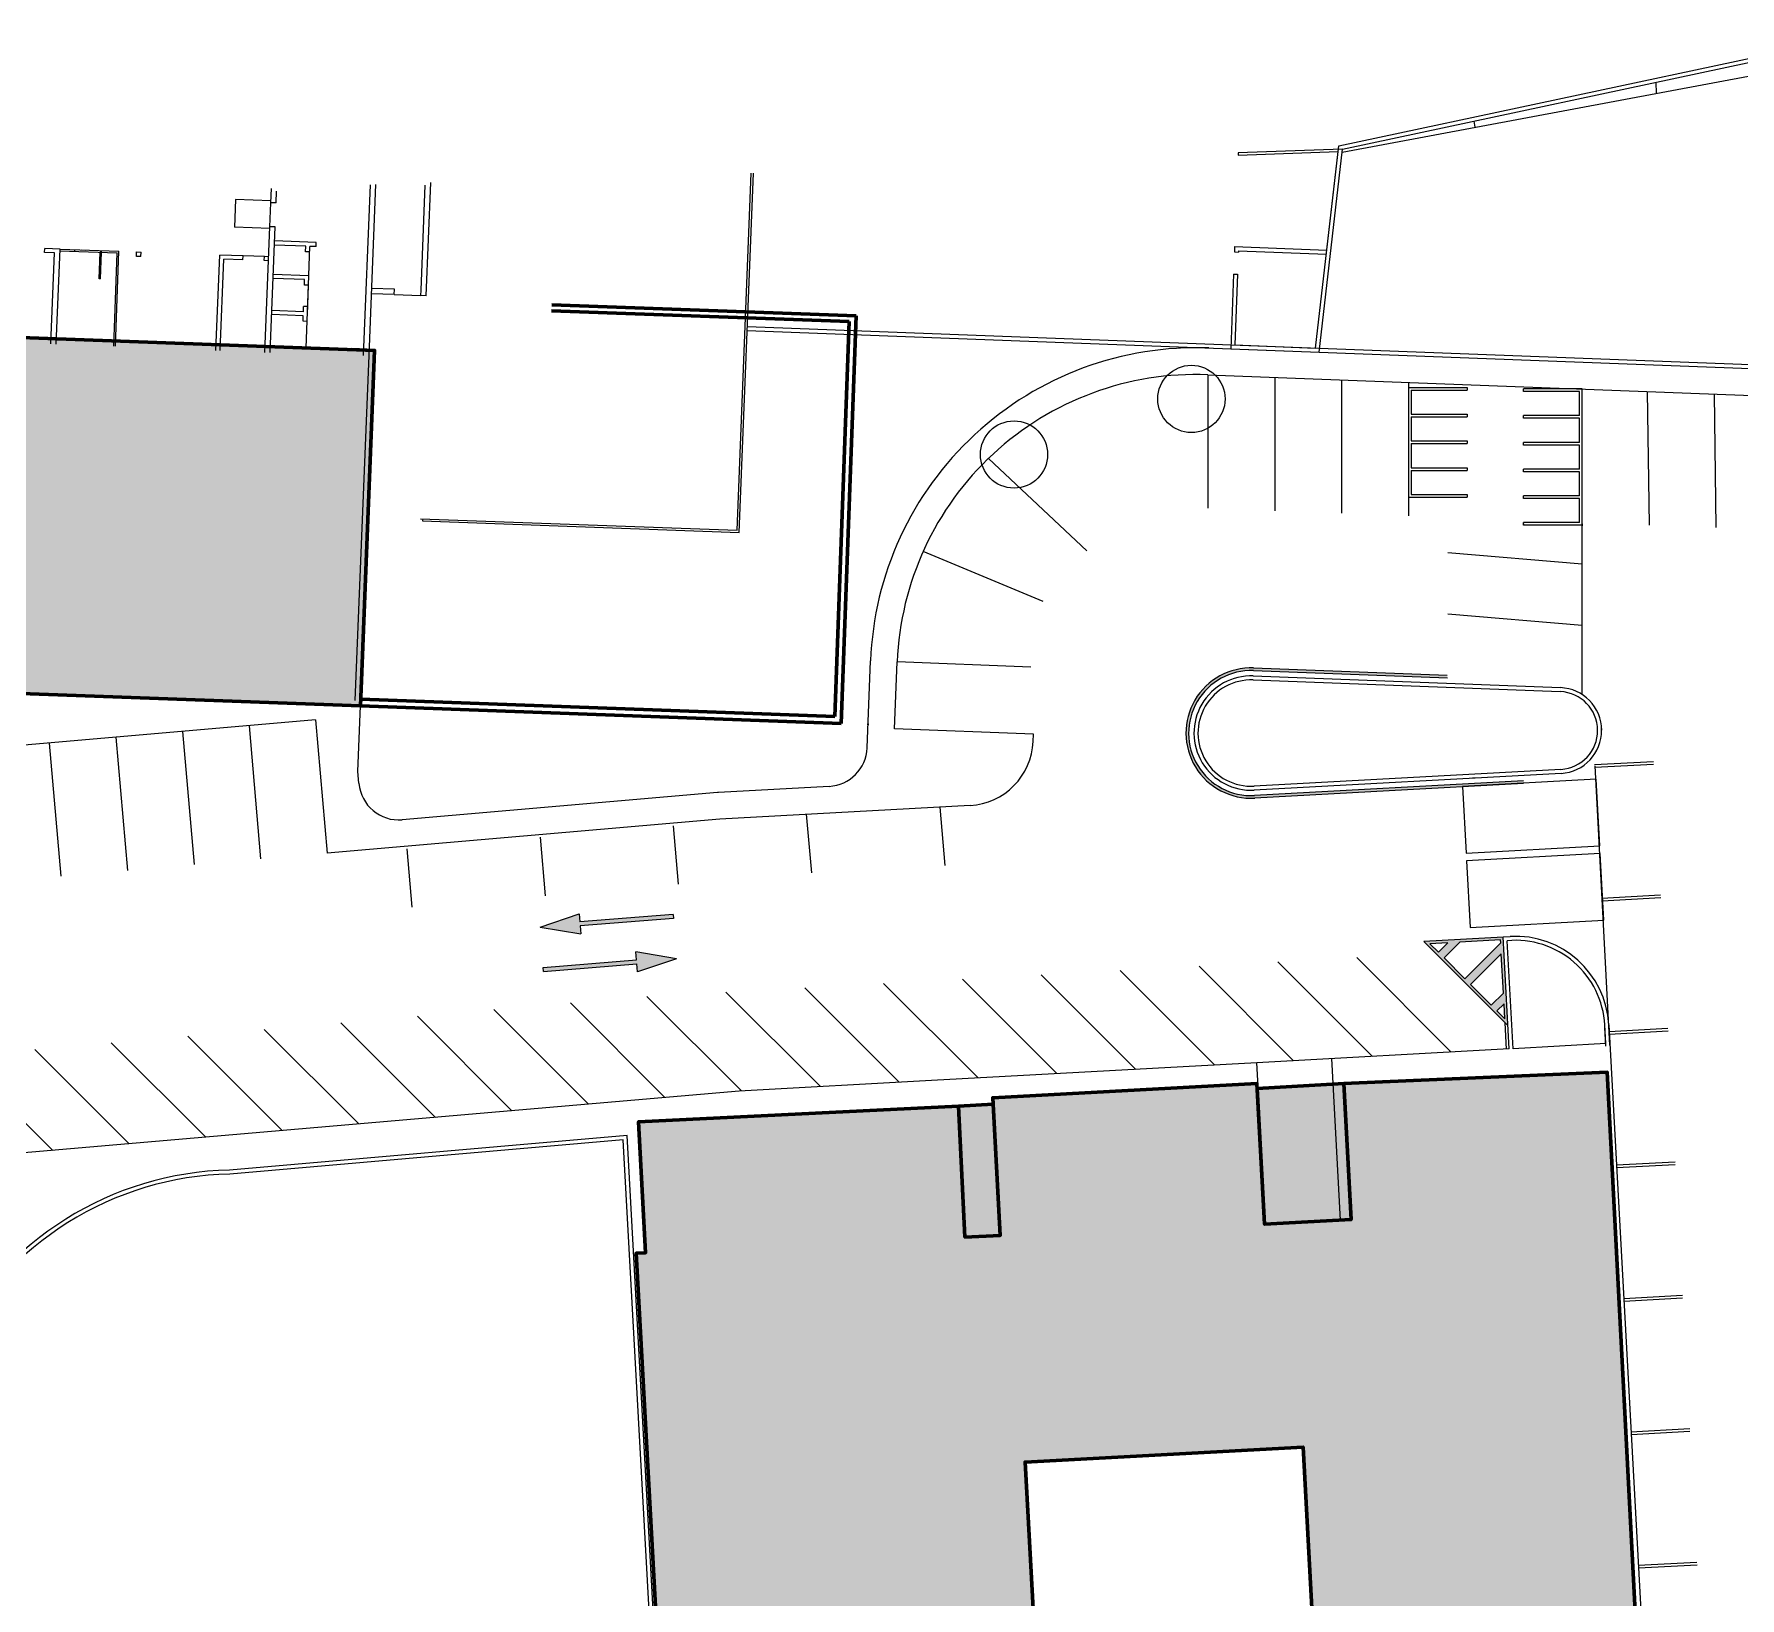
# Model space of a CAD drawing. Header units: millimetres. Extents: x 34038 to 35840, y 10511 to 10922.
# Drawn here: x 34220.1 to 34283.9, y 10828.1 to 10886.6 of the extents above; entities that cross this region are included whole.
import ezdxf

# ---------------------------------------------------------------- set-up
doc = ezdxf.new("R2010")
doc.units = ezdxf.units.MM
for name, color, linetype in [('CERCA', 7, 'Continuous'), ('GUIA', 7, 'Continuous'), ('MANTER', 150, 'Continuous'), ('MURO', 2, 'Continuous'), ('PAREDE', 4, 'Continuous'), ('PINTURA AMARELA', 50, 'Continuous'), ('PINTURA BRANCA', 7, 'Continuous'), ('piso2', 2, 'Continuous'), ('VAGAS', 7, 'Continuous')]:
    doc.layers.add(name, color=color, linetype=linetype)
doc.layers.add('PROJEÇÃO DAS EDIFICAÇÕES', color=4, linetype='Continuous', lineweight=60)

msp = doc.modelspace()

# ---------------------------------------------------------------- hatches: boundary and pattern name
for points in [[(34239.03, 10853.176), (34240.494, 10853.672), (34240.519, 10853.373), (34244.007, 10853.657), (34244.019, 10853.507), (34240.531, 10853.223), (34240.555, 10852.924)], [(34244.142, 10851.999), (34242.678, 10851.503), (34242.653, 10851.802), (34239.165, 10851.518), (34239.153, 10851.668), (34242.641, 10851.952), (34242.617, 10852.251)]]:
    msp.add_hatch(color=256).paths.add_polyline_path(points)
at = {"layer": 'MANTER'}
h = msp.add_hatch(color=170, dxfattribs=at)
h.dxf.hatch_style = 1
h.paths.add_polyline_path([(34232.84, 10874.759), (34202.963, 10875.848), (34202.434, 10862.546), (34232.312, 10861.457)])
h = msp.add_hatch(color=170, dxfattribs=at)
h.dxf.hatch_style = 1
h.paths.add_polyline_path([(34278.958, 10847.748), (34269.1, 10847.325), (34269.374, 10842.234), (34266.138, 10842.06), (34265.849, 10847.335), (34255.969, 10846.794), (34256.246, 10841.644), (34254.926, 10841.58), (34254.686, 10846.484), (34242.715, 10845.898), (34242.978, 10840.994), (34242.627, 10840.978), (34245.048, 10796.763), (34259.128, 10797.52), (34257.176, 10833.166), (34267.578, 10833.726), (34269.495, 10798.077), (34281.496, 10798.722)])
h = msp.add_hatch(color=170, dxfattribs=at)
h.dxf.hatch_style = 1
h.paths.add_polyline_path([(34269.1, 10847.325), (34265.86, 10847.147), (34266.138, 10842.06), (34269.374, 10842.234)])
h.paths.add_polyline_path([(34254.686, 10846.484), (34255.982, 10846.553), (34256.246, 10841.644), (34254.926, 10841.58)])
at = {"layer": 'PINTURA AMARELA'}
msp.add_hatch(color=256, dxfattribs=at).paths.add_polyline_path([(34265.767, 10858.007), (34275.823, 10858.557), (34275.823, 10858.657), (34265.761, 10858.107, -1.047422), (34265.722, 10862.778), (34272.979, 10862.502), (34272.973, 10862.602), (34265.726, 10862.878, 1.047422)])
at = {"layer": 'PINTURA BRANCA'}
h = msp.add_hatch(color=256, dxfattribs=at)
h.paths.add_polyline_path([(34275.24, 10849.494), (34275.059, 10852.808), (34272.089, 10852.646)])
h.paths.add_polyline_path([(34273.629, 10851.247), (34272.851, 10852.025), (34273.447, 10852.62), (34274.965, 10852.703), (34274.971, 10852.588)], flags=16)
h.paths.add_polyline_path([(34274.993, 10852.186), (34275.073, 10850.711), (34274.619, 10850.257), (34273.841, 10851.035)], flags=16)
h.paths.add_polyline_path([(34272.998, 10852.595), (34272.639, 10852.237), (34272.318, 10852.558)], flags=16)
h.paths.add_polyline_path([(34275.095, 10850.309), (34275.126, 10849.75), (34274.831, 10850.045)], flags=16)

# ---------------------------------------------------------------- linework, layer by layer
for p, q in [((34268.91, 10882.418), (34288.54, 10886.595)), ((34269.047, 10882.294), (34288.641, 10886.463)), ((34269.034, 10882.179), (34284.438, 10885.054)), ((34280.801, 10884.375), (34280.791, 10884.792)), ((34274.016, 10883.109), (34273.978, 10883.343)), ((34251.265, 10859.886), (34251.394, 10863.143)), ((34232.215, 10859.009), (34232.312, 10861.457)), ((34239.03, 10853.176), (34240.494, 10853.672)), ((34240.494, 10853.672), (34240.519, 10853.373)), ((34244.007, 10853.657), (34240.519, 10853.373)), ((34244.019, 10853.507), (34240.531, 10853.223)), ((34244.007, 10853.657), (34244.019, 10853.507)), ((34239.03, 10853.176), (34240.555, 10852.924)), ((34240.531, 10853.223), (34240.555, 10852.924)), ((34242.641, 10851.952), (34242.617, 10852.251)), ((34244.142, 10851.999), (34242.617, 10852.251)), ((34239.153, 10851.668), (34242.641, 10851.952)), ((34239.165, 10851.518), (34239.153, 10851.668)), ((34239.165, 10851.518), (34242.653, 10851.802)), ((34242.678, 10851.503), (34242.653, 10851.802)), ((34244.142, 10851.999), (34242.678, 10851.503))]:
    msp.add_line(p, q)
at = {"color": 1, "linetype": 'ByBlock'}
msp.add_line((34274.014, 10858.758), (34273.91, 10858.753), dxfattribs=at)
at = {"color": 7, "linetype": 'Continuous'}
for p, q in [((34242.286, 10845.378), (34227.416, 10844.09)), ((34242.145, 10845.215), (34227.424, 10843.94))]:
    msp.add_line(p, q, dxfattribs=at)
at = {"color": 7}
for p, q in [((34243.629, 10818.102), (34242.145, 10845.215)), ((34243.788, 10817.958), (34242.286, 10845.378))]:
    msp.add_line(p, q, dxfattribs=at)
for points in [[(34268.044, 10874.848), (34268.91, 10882.418)], [(34268.178, 10874.693), (34269.047, 10882.294)]]:
    msp.add_lwpolyline(points)
msp.add_arc((34249.766, 10859.945), 1.5, 273.13141, 357.72509)
for radius, start in [(12.024, 91.26181), (11.874, 91.23857)]:
    msp.add_arc((34227.681, 10832.069), radius, start, 153.00466, dxfattribs=at)
at = {"layer": 'CERCA', "color": 2}
for p, q in [((34246.404, 10868.028), (34246.935, 10881.396)), ((34246.481, 10867.946), (34247.015, 10881.393)), ((34234.562, 10868.46), (34246.404, 10868.028)), ((34234.642, 10868.457), (34234.639, 10868.377)), ((34234.639, 10868.377), (34246.481, 10867.946))]:
    msp.add_line(p, q, dxfattribs=at)
at = {"layer": 'DEFPOINTS', "color": 0, "linetype": 'ByBlock'}
msp.add_point((34274.214, 10858.769), dxfattribs=at)
at = {"layer": 'GUIA', "linetype": 'Continuous'}
for p, q in [((34252.294, 10860.605), (34252.393, 10863.103)), ((34230.636, 10860.931), (34203.238, 10858.557)), ((34251.335, 10860.767), (34251.275, 10860.763)), ((34257.49, 10860.399), (34252.294, 10860.605)), ((34278.748, 10860.554), (34278.74, 10860.69)), ((34232.254, 10858.562), (34232.215, 10859.009)), ((34245.673, 10858.218), (34233.877, 10857.197)), ((34249.848, 10858.447), (34245.704, 10858.221)), ((34255.118, 10857.734), (34245.759, 10857.222)), ((34245.759, 10857.222), (34231.067, 10855.949)), ((34275.058, 10852.816), (34275.328, 10852.831)), ((34275.288, 10848.622), (34275.058, 10852.816)), ((34274.971, 10852.588), (34274.965, 10852.703)), ((34275.073, 10850.711), (34274.993, 10852.186)), ((34275.126, 10849.75), (34275.095, 10850.309)), ((34275.188, 10848.617), (34275.134, 10849.6)), ((34246.478, 10847.046), (34219.291, 10844.691))]:
    msp.add_line(p, q, dxfattribs=at)
at = {"layer": 'GUIA', "color": 7}
for p, q in [((34265.709, 10862.428), (34277.198, 10861.991)), ((34265.715, 10862.578), (34277.203, 10862.141))]:
    msp.add_line(p, q, dxfattribs=at)
at = {"layer": 'GUIA'}
for p, q in [((34257.479, 10860.131), (34257.49, 10860.399)), ((34277.222, 10859.084), (34265.742, 10858.456)), ((34277.23, 10858.934), (34265.75, 10858.306)), ((34275.059, 10852.808), (34272.089, 10852.646)), ((34272.998, 10852.595), (34272.318, 10852.558)), ((34274.965, 10852.703), (34273.447, 10852.62)), ((34275.288, 10848.622), (34265.852, 10848.106)), ((34278.902, 10848.82), (34275.438, 10848.631)), ((34265.852, 10848.106), (34253.67, 10847.44)), ((34266.183, 10842.063), (34265.852, 10848.106)), ((34268.979, 10842.213), (34268.648, 10848.259)), ((34253.67, 10847.44), (34246.478, 10847.046))]:
    msp.add_line(p, q, dxfattribs=at)
at = {"layer": 'GUIA', "color": 7, "linetype": 'Continuous'}
msp.add_line((34275.438, 10848.631), (34275.217, 10852.672), dxfattribs=at)
at = {"layer": 'GUIA', "linetype": 'Continuous'}
msp.add_lwpolyline([(34264.01, 10873.851), (34296.536, 10872.615), (34296.536, 10872.615), (34300.281, 10872.473)], dxfattribs=at)
for centre, radius, start, end in [((34263.584, 10862.659), 12.2, 87.82408, 132.77459), ((34263.584, 10862.659), 11.2, 87.82408, 132.77459), ((34263.584, 10862.659), 12.2, 132.77459, 177.72509), ((34263.584, 10862.659), 11.2, 132.77459, 177.72509), ((34265.633, 10860.441), 2.138, 87.82408, 273.13141), ((34265.633, 10860.441), 1.988, 87.82408, 273.13141), ((34277.142, 10860.537), 1.455, 273.13141, 87.82408), ((34277.142, 10860.537), 1.605, 273.13141, 87.82408), ((34254.981, 10860.23), 2.5, 273.13141, 357.72509), ((34233.748, 10858.691), 1.5, 184.95167, 274.95167), ((34245.759, 10857.222), 1, 93.13141, 94.95167), ((34275.519, 10849.336), 3.5, 3.13471, 93.13141)]:
    msp.add_arc(centre, radius, start, end, dxfattribs=at)
at = {"layer": 'GUIA', "color": 7, "linetype": 'Continuous'}
msp.add_arc((34275.519, 10849.336), 3.35, 3.13471, 95.18355, dxfattribs=at)
at = {"layer": 'MANTER'}
for points in [[(34202.434, 10862.546), (34202.963, 10875.848), (34232.84, 10874.759), (34232.312, 10861.457), (34202.434, 10862.546)], [(34269.495, 10798.077), (34281.496, 10798.722), (34278.958, 10847.748), (34269.1, 10847.325), (34269.374, 10842.234), (34266.138, 10842.06), (34265.849, 10847.335), (34255.969, 10846.794), (34256.246, 10841.644), (34254.926, 10841.58), (34254.686, 10846.484), (34242.715, 10845.898), (34242.978, 10840.994), (34242.627, 10840.978), (34245.048, 10796.763), (34259.128, 10797.52), (34257.176, 10833.166), (34267.578, 10833.726), (34269.495, 10798.077)]]:
    msp.add_lwpolyline(points, dxfattribs=at)
at = {"layer": 'MURO', "color": 2}
for p, q in [((34246.781, 10875.506), (34301.973, 10873.409)), ((34246.781, 10875.506), (34301.973, 10873.409)), ((34246.787, 10875.656), (34301.976, 10873.559)), ((34246.787, 10875.656), (34301.976, 10873.559)), ((34232.12, 10861.664), (34232.633, 10874.567))]:
    msp.add_line(p, q, dxfattribs=at)
at = {"layer": 'PAREDE'}
for p, q in [((34265.145, 10882.06), (34268.885, 10882.198)), ((34265.149, 10882.15), (34265.145, 10882.06)), ((34269.047, 10882.294), (34265.149, 10882.15)), ((34232.433, 10874.574), (34232.686, 10880.956)), ((34232.633, 10874.567), (34232.887, 10880.964)), ((34234.581, 10877.009), (34234.737, 10880.942)), ((34234.773, 10876.802), (34234.941, 10881.039)), ((34228.959, 10880.284), (34228.981, 10880.82)), ((34229.159, 10880.277), (34228.959, 10880.284)), ((34229.109, 10880.278), (34228.959, 10880.284)), ((34229.159, 10880.277), (34229.177, 10880.722)), ((34228.737, 10874.683), (34228.924, 10879.385)), ((34229.123, 10879.378), (34228.924, 10879.385)), ((34229.076, 10879.379), (34228.927, 10879.385)), ((34228.937, 10874.675), (34229.123, 10879.378)), ((34220.499, 10878.421), (34220.505, 10878.571)), ((34220.868, 10878.408), (34220.499, 10878.421)), ((34221.074, 10878.55), (34220.505, 10878.571)), ((34220.733, 10875.001), (34220.868, 10878.408)), ((34220.933, 10874.993), (34221.074, 10878.55)), ((34223.931, 10878.276), (34223.937, 10878.446)), ((34223.937, 10878.446), (34224.107, 10878.44)), ((34224.101, 10878.27), (34224.107, 10878.44)), ((34226.908, 10874.756), (34227.05, 10878.329)), ((34227.919, 10878.297), (34227.05, 10878.329)), ((34227.914, 10878.147), (34227.92, 10878.297)), ((34230.268, 10878.658), (34229.097, 10878.7)), ((34230.656, 10878.798), (34229.102, 10878.854)), ((34230.261, 10878.453), (34230.268, 10878.658)), ((34230.411, 10878.448), (34230.261, 10878.453)), ((34230.326, 10876.104), (34230.418, 10878.652)), ((34230.65, 10878.644), (34230.418, 10878.652)), ((34230.65, 10878.644), (34230.656, 10878.799)), ((34224.101, 10878.27), (34223.931, 10878.276)), ((34227.062, 10874.75), (34227.198, 10878.173)), ((34227.914, 10878.147), (34227.198, 10878.173)), ((34228.713, 10878.118), (34228.719, 10878.272)), ((34228.874, 10878.112), (34228.713, 10878.118)), ((34228.879, 10878.266), (34228.719, 10878.272)), ((34230.223, 10877.407), (34229.047, 10877.449)), ((34230.378, 10877.555), (34229.053, 10877.603)), ((34230.216, 10877.202), (34230.223, 10877.407)), ((34230.365, 10877.196), (34230.216, 10877.202)), ((34230.281, 10874.853), (34230.378, 10877.555)), ((34233.582, 10877.046), (34232.732, 10877.076)), ((34233.574, 10876.846), (34233.582, 10877.046)), ((34234.573, 10876.81), (34234.581, 10877.009)), ((34230.18, 10876.207), (34230.187, 10876.402)), ((34230.337, 10876.397), (34230.187, 10876.402)), ((34233.574, 10876.846), (34232.724, 10876.877)), ((34234.773, 10876.802), (34234.573, 10876.81)), ((34230.174, 10876.058), (34228.993, 10876.1)), ((34230.18, 10876.207), (34228.999, 10876.25)), ((34230.167, 10875.853), (34230.174, 10876.058)), ((34230.317, 10875.847), (34230.167, 10875.853)), ((34264.87, 10874.819), (34268.178, 10874.693)), ((34265.026, 10874.963), (34268.044, 10874.848))]:
    msp.add_line(p, q, dxfattribs=at)
at = {"layer": 'PAREDE', "color": 4}
for p, q in [((34268.044, 10874.848), (34268.885, 10882.198)), ((34268.178, 10874.693), (34269.047, 10882.294)), ((34265.015, 10878.646), (34265.008, 10878.446)), ((34265.008, 10878.446), (34265.158, 10878.44)), ((34265.015, 10878.646), (34268.464, 10878.515)), ((34265.16, 10878.49), (34265.158, 10878.44)), ((34265.16, 10878.49), (34268.447, 10878.365)), ((34264.976, 10877.617), (34264.87, 10874.819)), ((34264.976, 10877.617), (34265.126, 10877.611)), ((34265.126, 10877.611), (34265.026, 10874.963))]:
    msp.add_line(p, q, dxfattribs=at)
at = {"layer": 'PAREDE', "color": 3}
for p, q in [((34221.072, 10878.49), (34223.211, 10878.413)), ((34221.074, 10878.55), (34223.273, 10878.471)), ((34221.622, 10878.47), (34221.624, 10878.53)), ((34221.862, 10878.522), (34222.011, 10878.516)), ((34222.535, 10877.438), (34222.571, 10878.436)), ((34222.621, 10878.434), (34222.571, 10878.436)), ((34222.585, 10877.436), (34222.621, 10878.434)), ((34222.621, 10878.434), (34222.623, 10878.494)), ((34223.084, 10874.915), (34223.211, 10878.413)), ((34223.144, 10874.913), (34223.273, 10878.471)), ((34222.585, 10877.436), (34222.535, 10877.438))]:
    msp.add_line(p, q, dxfattribs=at)
at = {"layer": 'PINTURA AMARELA', "color": 7}
for p, q in [((34265.722, 10862.778), (34272.979, 10862.502)), ((34265.726, 10862.878), (34272.973, 10862.602)), ((34275.823, 10858.557), (34265.767, 10858.007))]:
    msp.add_line(p, q, dxfattribs=at)
at = {"layer": 'PINTURA AMARELA'}
msp.add_line((34275.823, 10858.657), (34265.761, 10858.107), dxfattribs=at)
at = {"layer": 'PINTURA AMARELA', "color": 7}
msp.add_arc((34265.633, 10860.441), 2.438, 87.82408, 273.13141, dxfattribs=at)
at = {"layer": 'PINTURA AMARELA'}
msp.add_arc((34265.633, 10860.441), 2.338, 87.82408, 273.13141, dxfattribs=at)
at = {"layer": 'PINTURA BRANCA'}
for p, q in [((34264.01, 10873.851), (34264.01, 10868.854)), ((34266.522, 10873.755), (34266.522, 10868.759)), ((34269.018, 10873.66), (34269.018, 10868.664)), ((34271.518, 10873.565), (34271.518, 10868.569)), ((34271.521, 10873.371), (34273.718, 10873.371)), ((34271.618, 10873.271), (34271.618, 10872.371)), ((34271.618, 10873.271), (34273.718, 10873.271)), ((34271.762, 10873.56), (34271.762, 10873.556)), ((34273.718, 10873.371), (34273.718, 10873.271)), ((34278.023, 10873.318), (34275.823, 10873.318)), ((34275.823, 10873.218), (34275.823, 10873.318)), ((34277.923, 10873.218), (34275.823, 10873.218)), ((34277.923, 10872.318), (34277.923, 10873.218)), ((34278.023, 10861.88), (34278.023, 10873.318)), ((34280.452, 10873.225), (34280.523, 10868.225)), ((34282.954, 10873.131), (34283.024, 10868.131)), ((34271.618, 10872.371), (34273.718, 10872.371)), ((34271.618, 10872.271), (34271.618, 10871.371)), ((34271.618, 10872.271), (34273.718, 10872.271)), ((34273.718, 10872.371), (34273.718, 10872.271)), ((34277.923, 10872.318), (34275.823, 10872.318)), ((34275.823, 10872.218), (34275.823, 10872.318)), ((34277.923, 10872.218), (34275.823, 10872.218)), ((34277.923, 10871.318), (34277.923, 10872.218)), ((34271.618, 10871.371), (34273.718, 10871.371)), ((34271.618, 10871.271), (34271.618, 10870.371)), ((34271.618, 10871.271), (34273.718, 10871.271)), ((34273.718, 10871.371), (34273.718, 10871.271)), ((34277.923, 10871.318), (34275.823, 10871.318)), ((34275.823, 10871.218), (34275.823, 10871.318)), ((34259.491, 10867.254), (34255.808, 10870.719)), ((34277.923, 10871.218), (34275.823, 10871.218)), ((34277.923, 10870.318), (34277.923, 10871.218)), ((34271.618, 10870.371), (34273.718, 10870.371)), ((34271.618, 10870.271), (34271.618, 10869.371)), ((34271.618, 10870.271), (34273.718, 10870.271)), ((34273.718, 10870.371), (34273.718, 10870.271)), ((34277.923, 10870.318), (34275.823, 10870.318)), ((34275.823, 10870.218), (34275.823, 10870.318)), ((34277.923, 10870.218), (34275.823, 10870.218)), ((34277.923, 10869.318), (34277.923, 10870.218)), ((34271.618, 10869.371), (34273.718, 10869.371)), ((34273.718, 10869.371), (34273.718, 10869.271)), ((34271.518, 10869.271), (34273.718, 10869.271)), ((34277.923, 10869.318), (34275.823, 10869.318)), ((34275.823, 10869.218), (34275.823, 10869.318)), ((34277.923, 10869.218), (34275.823, 10869.218)), ((34277.923, 10868.318), (34277.923, 10869.218)), ((34277.923, 10868.318), (34275.823, 10868.318)), ((34275.823, 10868.225), (34275.823, 10868.318)), ((34275.823, 10868.271), (34275.823, 10868.218)), ((34278.023, 10868.218), (34275.823, 10868.218)), ((34278.023, 10868.271), (34278.023, 10868.19)), ((34257.854, 10865.361), (34253.365, 10867.241)), ((34257.389, 10862.905), (34252.393, 10863.103)), ((34225.654, 10860.499), (34226.086, 10855.518)), ((34228.145, 10860.715), (34228.576, 10855.734)), ((34230.636, 10860.931), (34231.067, 10855.949)), ((34220.673, 10860.068), (34221.104, 10855.086)), ((34223.164, 10860.283), (34223.595, 10855.302)), ((34278.484, 10859.26), (34280.681, 10859.38)), ((34278.489, 10859.16), (34280.686, 10859.28)), ((34279.056, 10848.757), (34278.51, 10859.211)), ((34248.992, 10857.407), (34249.182, 10855.215)), ((34253.988, 10857.672), (34254.178, 10855.481)), ((34244.011, 10856.976), (34244.201, 10854.784)), ((34234.048, 10856.112), (34234.238, 10853.921)), ((34239.03, 10856.544), (34239.22, 10854.352)), ((34278.756, 10854.267), (34280.953, 10854.387)), ((34278.761, 10854.167), (34280.958, 10854.287)), ((34272.089, 10852.646), (34275.24, 10849.494)), ((34272.318, 10852.558), (34272.639, 10852.237)), ((34272.998, 10852.595), (34272.639, 10852.237)), ((34273.447, 10852.62), (34272.851, 10852.025)), ((34274.971, 10852.588), (34273.629, 10851.247)), ((34274.993, 10852.186), (34273.841, 10851.035)), ((34260.734, 10851.555), (34264.27, 10848.02)), ((34263.684, 10851.717), (34267.219, 10848.181)), ((34266.634, 10851.878), (34270.169, 10848.342)), ((34269.584, 10852.039), (34273.119, 10848.504)), ((34272.851, 10852.025), (34273.629, 10851.247)), ((34248.934, 10850.91), (34252.47, 10847.374)), ((34251.884, 10851.071), (34255.42, 10847.536)), ((34254.834, 10851.232), (34258.37, 10847.697)), ((34257.784, 10851.394), (34261.32, 10847.858)), ((34273.841, 10851.035), (34274.619, 10850.257)), ((34240.169, 10850.342), (34243.704, 10846.806)), ((34240.169, 10850.342), (34243.704, 10846.806)), ((34243.032, 10850.59), (34246.568, 10847.054)), ((34243.032, 10850.59), (34246.568, 10847.054)), ((34245.985, 10850.748), (34249.52, 10847.213)), ((34275.073, 10850.711), (34274.619, 10850.257)), ((34275.095, 10850.309), (34274.831, 10850.045)), ((34231.579, 10849.597), (34235.115, 10846.062)), ((34231.579, 10849.597), (34235.115, 10846.062)), ((34234.442, 10849.845), (34237.978, 10846.31)), ((34234.442, 10849.845), (34237.978, 10846.31)), ((34237.306, 10850.093), (34240.841, 10846.558)), ((34237.306, 10850.093), (34240.841, 10846.558)), ((34274.831, 10850.045), (34275.126, 10849.75)), ((34225.853, 10849.101), (34229.388, 10845.566)), ((34225.853, 10849.101), (34229.388, 10845.566)), ((34228.716, 10849.349), (34232.252, 10845.814)), ((34228.716, 10849.349), (34232.252, 10845.814)), ((34279.014, 10849.528), (34281.73, 10799.659)), ((34279.028, 10849.275), (34281.224, 10849.394)), ((34279.033, 10849.175), (34281.23, 10849.294)), ((34217.263, 10848.357), (34220.799, 10844.821)), ((34217.263, 10848.357), (34220.799, 10844.821)), ((34220.126, 10848.605), (34223.662, 10845.07)), ((34220.126, 10848.605), (34223.662, 10845.07)), ((34222.99, 10848.853), (34226.525, 10845.318)), ((34222.99, 10848.853), (34226.525, 10845.318)), ((34279.3, 10844.282), (34281.496, 10844.402)), ((34279.305, 10844.182), (34281.502, 10844.302)), ((34279.572, 10839.289), (34281.768, 10839.409)), ((34279.577, 10839.19), (34281.774, 10839.309)), ((34279.844, 10834.297), (34282.04, 10834.417)), ((34279.849, 10834.197), (34282.046, 10834.317)), ((34280.115, 10829.304), (34282.312, 10829.424)), ((34280.121, 10829.204), (34282.318, 10829.324))]:
    msp.add_line(p, q, dxfattribs=at)
for points in [[(34272.99, 10867.197), (34278.023, 10866.776)], [(34272.99, 10864.898), (34278.023, 10864.476)]]:
    msp.add_lwpolyline(points, dxfattribs=at)
for points in [[(34273.544, 10858.445), (34273.68, 10855.948), (34278.673, 10856.221), (34278.536, 10858.718)], [(34273.696, 10855.661), (34273.833, 10853.165), (34278.825, 10853.438), (34278.689, 10855.934)]]:
    msp.add_lwpolyline(points, close=True, dxfattribs=at)
at = {"layer": 'piso2'}
for p, q in [((34227.633, 10880.402), (34227.596, 10879.375)), ((34228.962, 10880.354), (34227.633, 10880.402)), ((34228.924, 10879.385), (34228.959, 10880.284)), ((34228.925, 10879.327), (34227.596, 10879.375)), ((34228.719, 10878.272), (34227.919, 10878.297)), ((34233.574, 10876.846), (34234.573, 10876.81))]:
    msp.add_line(p, q, dxfattribs=at)
for centre in [(34263.4, 10872.945), (34256.763, 10870.864)]:
    msp.add_circle(centre, 1.258, dxfattribs=at)
at = {"layer": 'PROJEÇÃO DAS EDIFICAÇÕES'}
for p, q in [((34239.47, 10876.469), (34250.856, 10876.054)), ((34239.462, 10876.241), (34250.598, 10875.835)), ((34250.598, 10875.835), (34250.059, 10861.061)), ((34250.856, 10876.054), (34250.3, 10860.802)), ((34232.843, 10874.759), (34231.996, 10874.79)), ((34232.321, 10861.707), (34250.059, 10861.061)), ((34232.312, 10861.457), (34250.3, 10860.802))]:
    msp.add_line(p, q, dxfattribs=at)
for points in [[(34202.434, 10862.546), (34202.963, 10875.848), (34232.84, 10874.759), (34232.312, 10861.457), (34202.434, 10862.546)], [(34269.495, 10798.077), (34281.496, 10798.722), (34278.958, 10847.748), (34269.1, 10847.325), (34269.374, 10842.234), (34266.138, 10842.06), (34265.849, 10847.335), (34255.969, 10846.794), (34256.246, 10841.644), (34254.926, 10841.58), (34254.686, 10846.484), (34242.715, 10845.898), (34242.978, 10840.994), (34242.627, 10840.978), (34245.049, 10796.763), (34259.128, 10797.52), (34257.176, 10833.166), (34267.578, 10833.726), (34269.495, 10798.077)]]:
    msp.add_lwpolyline(points, dxfattribs=at)
for points in [[(34269.1, 10847.325), (34265.86, 10847.147), (34266.138, 10842.06), (34269.374, 10842.234)], [(34254.686, 10846.484), (34255.982, 10846.553), (34256.246, 10841.644), (34254.926, 10841.58)]]:
    msp.add_lwpolyline(points, close=True, dxfattribs=at)
at = {"layer": 'VAGAS', "color": 7, "linetype": 'Continuous'}
for p, q in [((34278.902, 10848.82), (34278.864, 10849.518)), ((34278.908, 10848.72), (34278.87, 10849.419))]:
    msp.add_line(p, q, dxfattribs=at)

doc.saveas('drawing.dxf')
